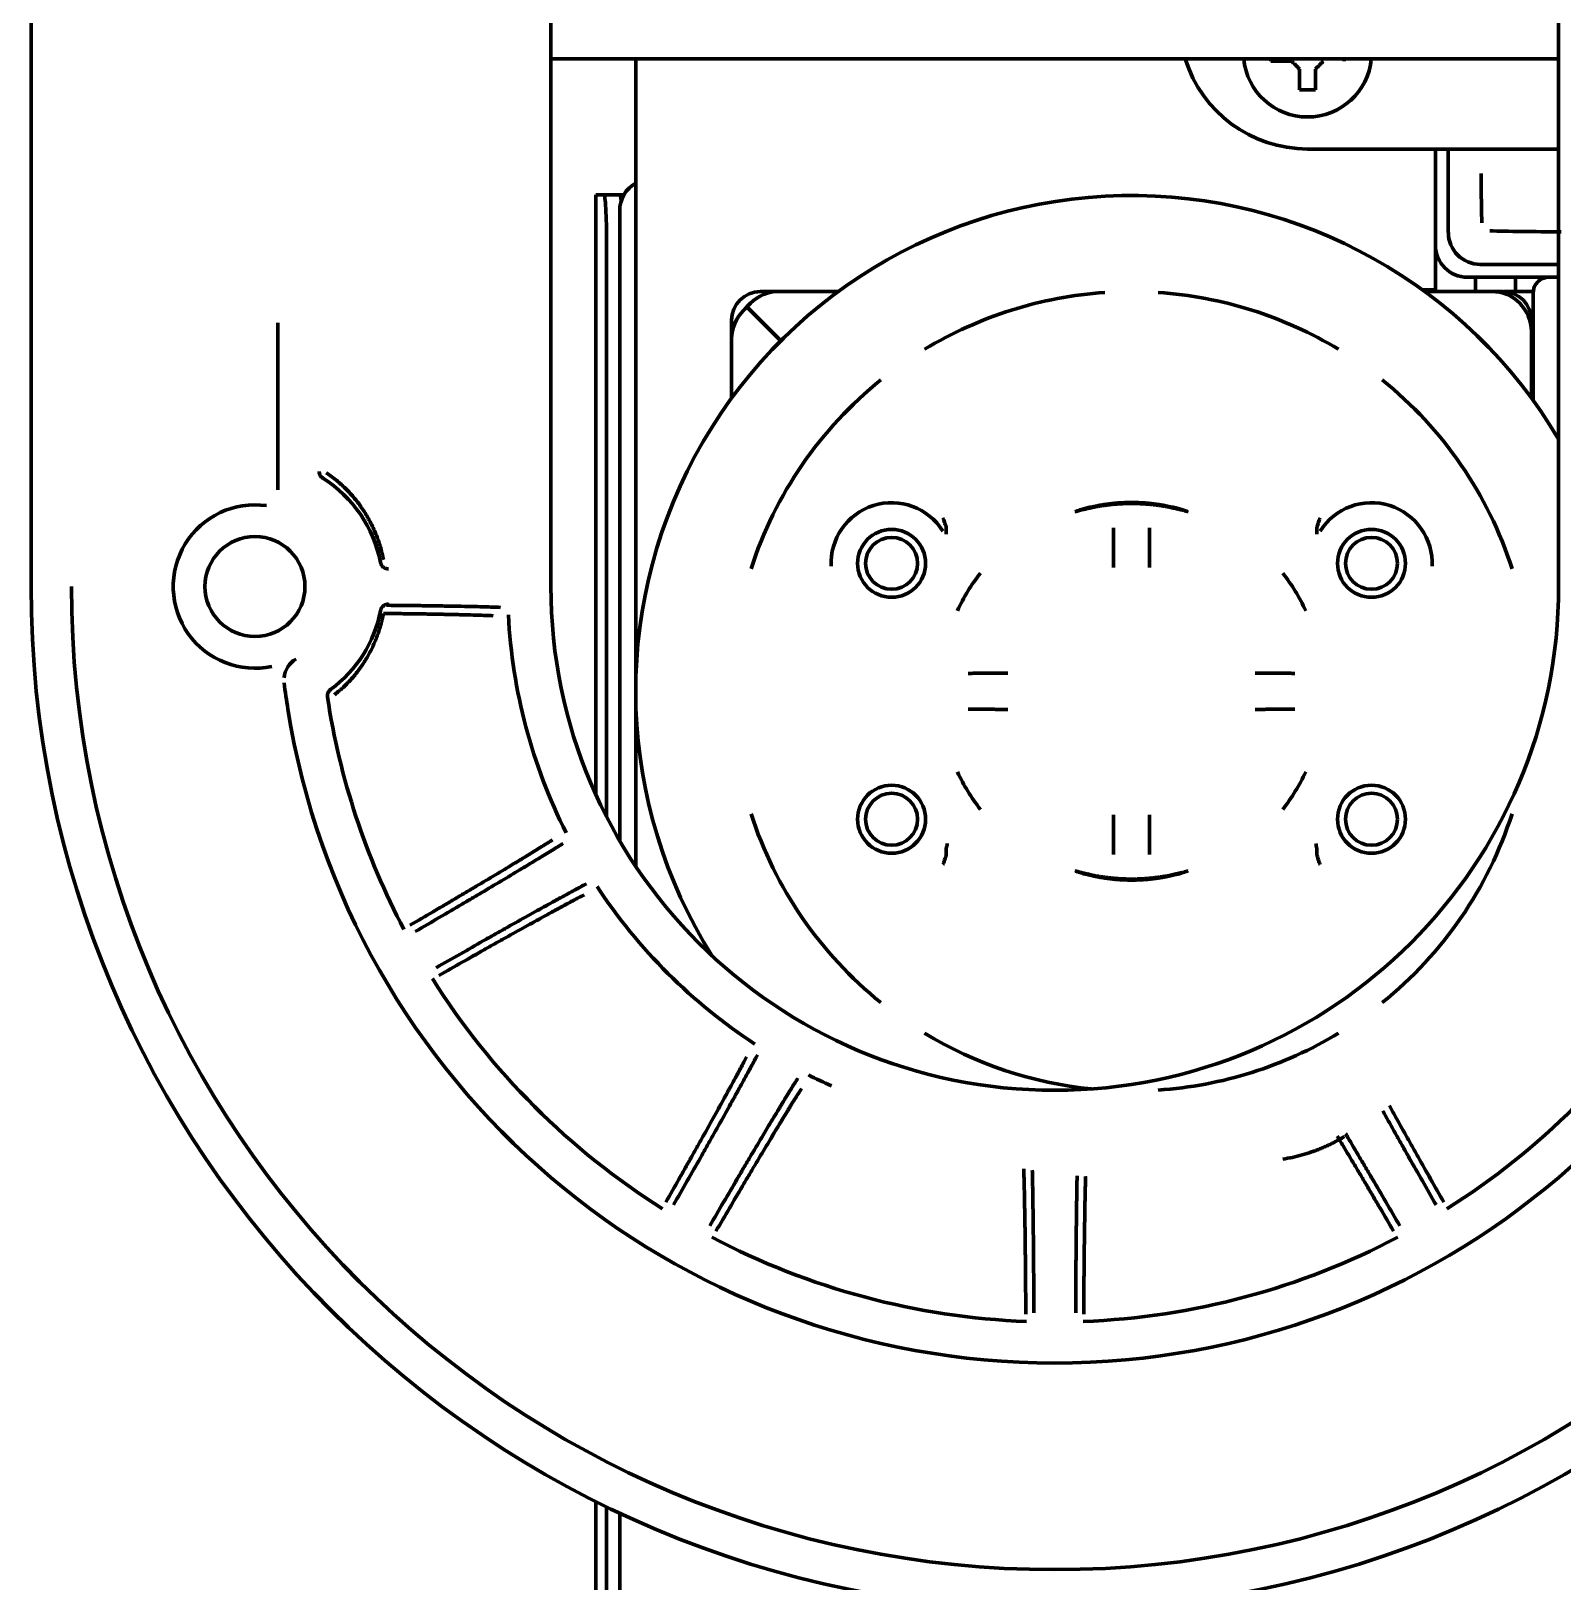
# Model space of a CAD drawing. Header units: inches. Extents: x -3077 to 7201, y 316 to 5463.
# Drawn here: x 2782.1 to 2877.8, y 5195.9 to 5292.9 of the extents above; entities that cross this region are included whole.
import ezdxf

# ---------------------------------------------------------------- set-up
doc = ezdxf.new("R2010")
doc.units = ezdxf.units.IN

msp = doc.modelspace()

# ---------------------------------------------------------------- linework, layer by layer
at = {"linetype": 'Continuous', "lineweight": 70}
for p, q in [((2782.052, 5258.13), (2782.052, 5330.141)), ((2814.552, 5302.153), (2814.552, 5258.13)), ((2877.552, 5258.13), (2877.552, 5302.153)), ((2814.552, 5291.13), (2877.551, 5291.13)), ((2819.852, 5240.637), (2819.852, 5291.121)), ((2859.552, 5290.99), (2859.552, 5291.13)), ((2864.152, 5291.13), (2864.152, 5290.99)), ((2877.553, 5285.488), (2861.852, 5285.488)), ((2869.852, 5276.68), (2869.852, 5285.488)), ((2870.655, 5280.272), (2870.655, 5285.489)), ((2817.352, 5282.63), (2817.355, 5282.63)), ((2817.352, 5282.63), (2817.352, 5245.144)), ((2817.355, 5282.63), (2817.874, 5282.63)), ((2817.874, 5282.63), (2818.872, 5282.63)), ((2818.872, 5282.63), (2819.12, 5282.63)), ((2818.852, 5281.63), (2818.852, 5281.425)), ((2818.852, 5280.052), (2818.852, 5281.425)), ((2818.031, 5243.74), (2818.031, 5279.63)), ((2818.852, 5242.243), (2818.852, 5280.052)), ((2877.552, 5278.273), (2872.654, 5278.273)), ((2869.852, 5276.68), (2869.052, 5276.68)), ((2876.952, 5277.47), (2871.851, 5277.47)), ((2872.352, 5276.58), (2872.352, 5277.47)), ((2874.852, 5277.463), (2874.852, 5276.577)), ((2876.352, 5277.47), (2876.352, 5277.27)), ((2876.952, 5277.47), (2877.553, 5277.47)), ((2826.811, 5275.622), (2827.037, 5275.848)), ((2828.805, 5276.58), (2827.652, 5276.58)), ((2828.804, 5276.58), (2832.522, 5276.58)), ((2869.182, 5276.58), (2873.352, 5276.58)), ((2874.052, 5276.58), (2873.352, 5276.58)), ((2874.123, 5276.579), (2874.123, 5276.58)), ((2875.967, 5276.58), (2874.123, 5276.58)), ((2875.952, 5276.47), (2875.952, 5269.773)), ((2825.852, 5274.78), (2825.852, 5273.627)), ((2826.811, 5275.622), (2826.584, 5275.395)), ((2826.811, 5275.622), (2827.518, 5274.914)), ((2826.811, 5275.622), (2827.518, 5274.914)), ((2828.932, 5273.5), (2827.518, 5274.914)), ((2828.932, 5273.5), (2827.518, 5274.914)), ((2875.852, 5274.08), (2875.852, 5274.78)), ((2797.479, 5274.628), (2797.479, 5264.168)), ((2875.852, 5274.08), (2875.852, 5269.91)), ((2825.852, 5273.628), (2825.852, 5269.91)), ((2839.271, 5261.413), (2839.271, 5261.737)), ((2862.433, 5261.413), (2862.433, 5261.737)), ((2839.271, 5241.747), (2839.271, 5241.423)), ((2862.433, 5241.747), (2862.433, 5241.423)), ((2817.352, 5200.923), (2817.352, 4947.465)), ((2818.031, 4948.465), (2818.031, 5200.59)), ((2818.852, 4630.43), (2818.852, 5200.191))]:
    msp.add_line(p, q, dxfattribs=at)
for centre, radius in [((2796.052, 5258.13), 3.125), ((2835.852, 5259.58), 2.125), ((2835.852, 5259.58), 1.625), ((2865.852, 5259.58), 2.125), ((2865.852, 5259.58), 1.625), ((2835.852, 5243.58), 2.125), ((2865.852, 5243.58), 2.125), ((2835.852, 5243.58), 1.625), ((2865.852, 5243.58), 1.625)]:
    msp.add_circle(centre, radius, dxfattribs=at)
for centre, radius, start, end in [((2861.852, 5293.488), 8, 197.14078, 270), ((2861.852, 5291.49), 4, 185.16375, 354.84188), ((2820.852, 5281.63), 2, 120.00094, 180), ((2850.852, 5251.58), 31, 30.54375, 212.28188), ((2876.952, 5276.47), 1, 90, 180), ((2827.652, 5274.78), 1.8, 90, 180), ((2828.804, 5274.08), 2.5, 90, 135), ((2850.852, 5251.58), 24.991, 93.82427, 121.17573), ((2850.852, 5251.58), 24.991, 58.82427, 86.17573), ((2873.352, 5274.08), 2.5, 0, 90), ((2874.052, 5274.78), 1.8, 0, 90), ((2828.352, 5273.628), 2.5, 135, 180), ((2850.852, 5251.58), 24.991, 128.82427, 162.14701), ((2850.852, 5251.58), 24.991, 17.85299, 51.17573), ((2796.052, 5258.13), 7.991, 10.88963, 57.92406), ((2796.052, 5258.13), 5.109, 81.93308, 282.00746), ((2835.852, 5259.58), 3.788, 32.24843, 182.83269), ((2865.852, 5259.58), 3.788, 357.16731, 147.75157), ((2850.852, 5251.58), 11.996, 142.00464, 155.16062), ((2850.852, 5251.58), 11.996, 24.83938, 37.99537), ((2846.052, 5258.13), 64, 180, 0), ((2846.052, 5258.13), 61.472, 180, 0), ((2846.052, 5258.13), 31.5, 180, 0), ((2796.052, 5258.13), 7.991, 306.29963, 349.11037), ((2846.052, 5258.13), 34.207, 182.97574, 206.768), ((2847.689, 5258.394), 50.211, 187.19463, 189.09231), ((2846.052, 5258.13), 45.991, 188.65313, 207.78465), ((2846.052, 5258.13), 48.553, 189.09025, 350.90976), ((2850.852, 5251.58), 11.996, 204.83938, 217.99536), ((2850.852, 5251.58), 11.996, 322.00464, 335.16062), ((2850.852, 5251.58), 24.991, 197.85299, 231.17573), ((2850.852, 5251.58), 24.991, 308.82427, 342.14701), ((2846.052, 5258.13), 34.207, 213.232, 236.768), ((2846.052, 5258.13), 45.991, 212.21535, 237.78465), ((2846.052, 5258.13), 45.991, 302.21535, 327.78465), ((2850.852, 5251.58), 24.991, 238.82427, 264.25685), ((2850.852, 5251.58), 24.991, 273.82427, 301.17573), ((2846.052, 5258.13), 34.207, 243.232, 245.91069), ((2846.052, 5258.13), 45.991, 242.21535, 267.78465), ((2846.052, 5258.13), 45.991, 272.21535, 297.78465)]:
    msp.add_arc(centre, radius, start, end, dxfattribs=at)
for centre, major_axis, ratio, start_param, end_param in [((2817.874, 5279.63), (0, -3), 0.052336, 1.570796, 3.141593), ((2818.872, 5279.63), (0, 3), 0.052336, 5.771302, 6.283185), ((2872.657, 5280.275), (1.416, 1.416), 0.998783, 2.356803, 3.926382), ((2877.131, 5280.413), (4.949, -0.021), 0.020055, 3.811078, 4.831047), ((2871.853, 5279.471), (1.416, 1.416), 0.998783, 2.356803, 3.926382), ((2799.362, 5252.293), (1.341, 0.672), 0.998626, 1.621896, 2.588167)]:
    msp.add_ellipse(centre, major_axis=major_axis, ratio=ratio, start_param=start_param, end_param=end_param, dxfattribs=at)
for points in [[(2860.852, 5290.99), (2860.798, 5290.99), (2860.69, 5290.99), (2860.528, 5290.99), (2860.369, 5290.99), (2860.214, 5290.99), (2860.062, 5290.99), (2859.906, 5290.99), (2859.739, 5290.99), (2859.616, 5290.99), (2859.552, 5290.99)], [(2861.352, 5290.49), (2861.326, 5290.516), (2861.275, 5290.567), (2861.201, 5290.641), (2861.13, 5290.713), (2861.059, 5290.783), (2860.99, 5290.852), (2860.921, 5290.921), (2860.875, 5290.967), (2860.852, 5290.99)], [(2862.852, 5290.99), (2862.828, 5290.966), (2862.781, 5290.919), (2862.71, 5290.847), (2862.638, 5290.776), (2862.567, 5290.704), (2862.495, 5290.633), (2862.424, 5290.561), (2862.376, 5290.514), (2862.352, 5290.49)], [(2862.352, 5290.49), (2862.352, 5290.436), (2862.352, 5290.328), (2862.352, 5290.166), (2862.352, 5290.007), (2862.352, 5289.852), (2862.352, 5289.7), (2862.352, 5289.543), (2862.352, 5289.377), (2862.352, 5289.254), (2862.352, 5289.19)], [(2862.352, 5289.19), (2862.186, 5289.19), (2861.852, 5289.19), (2861.519, 5289.19), (2861.352, 5289.19)], [(2847.352, 5262.821), (2847.352, 5262.821), (2847.358, 5262.825), (2847.382, 5262.834), (2847.423, 5262.849), (2847.481, 5262.869), (2847.555, 5262.893), (2847.645, 5262.921), (2847.752, 5262.952), (2847.875, 5262.987), (2848.013, 5263.024), (2848.166, 5263.063), (2848.332, 5263.102), (2848.512, 5263.142), (2848.703, 5263.18), (2848.904, 5263.217), (2849.114, 5263.252), (2849.332, 5263.283), (2849.556, 5263.311), (2849.785, 5263.335), (2850.018, 5263.354), (2850.254, 5263.369), (2850.493, 5263.379), (2850.732, 5263.384), (2850.972, 5263.384), (2851.212, 5263.379), (2851.45, 5263.369), (2851.686, 5263.354), (2851.919, 5263.335), (2852.149, 5263.311), (2852.372, 5263.283), (2852.59, 5263.252), (2852.8, 5263.217), (2853.002, 5263.18), (2853.193, 5263.142), (2853.372, 5263.102), (2853.539, 5263.063), (2853.692, 5263.024), (2853.83, 5262.987), (2853.953, 5262.952), (2854.059, 5262.921), (2854.15, 5262.893), (2854.224, 5262.869), (2854.281, 5262.849), (2854.322, 5262.834), (2854.347, 5262.825), (2854.352, 5262.821), (2854.352, 5262.821)], [(2854.352, 5262.821), (2854.352, 5262.82), (2854.347, 5262.82), (2854.322, 5262.826), (2854.281, 5262.836), (2854.224, 5262.851), (2854.15, 5262.871), (2854.06, 5262.895), (2853.953, 5262.923), (2853.831, 5262.954), (2853.694, 5262.987), (2853.541, 5263.022), (2853.375, 5263.058), (2853.196, 5263.095), (2853.005, 5263.131), (2852.804, 5263.165), (2852.594, 5263.197), (2852.376, 5263.227), (2852.152, 5263.253), (2851.922, 5263.276), (2851.689, 5263.294), (2851.452, 5263.308), (2851.213, 5263.318), (2850.972, 5263.323), (2850.732, 5263.323), (2850.492, 5263.318), (2850.253, 5263.308), (2850.016, 5263.294), (2849.782, 5263.276), (2849.553, 5263.253), (2849.328, 5263.227), (2849.11, 5263.197), (2848.9, 5263.165), (2848.699, 5263.131), (2848.509, 5263.095), (2848.329, 5263.058), (2848.163, 5263.022), (2848.011, 5262.987), (2847.873, 5262.954), (2847.751, 5262.923), (2847.645, 5262.895), (2847.554, 5262.871), (2847.481, 5262.851), (2847.423, 5262.836), (2847.382, 5262.826), (2847.358, 5262.82), (2847.352, 5262.82), (2847.352, 5262.821)], [(2847.352, 5240.339), (2847.352, 5240.34), (2847.358, 5240.34), (2847.382, 5240.334), (2847.423, 5240.324), (2847.481, 5240.309), (2847.554, 5240.289), (2847.645, 5240.265), (2847.751, 5240.237), (2847.873, 5240.206), (2848.011, 5240.173), (2848.163, 5240.138), (2848.329, 5240.102), (2848.509, 5240.065), (2848.699, 5240.029), (2848.9, 5239.995), (2849.11, 5239.963), (2849.328, 5239.933), (2849.553, 5239.907), (2849.782, 5239.884), (2850.016, 5239.866), (2850.253, 5239.851), (2850.492, 5239.842), (2850.732, 5239.837), (2850.972, 5239.837), (2851.213, 5239.842), (2851.452, 5239.851), (2851.689, 5239.866), (2851.922, 5239.884), (2852.152, 5239.907), (2852.376, 5239.933), (2852.594, 5239.963), (2852.804, 5239.995), (2853.005, 5240.029), (2853.196, 5240.065), (2853.375, 5240.102), (2853.541, 5240.138), (2853.694, 5240.173), (2853.831, 5240.206), (2853.953, 5240.237), (2854.06, 5240.265), (2854.15, 5240.289), (2854.224, 5240.309), (2854.281, 5240.324), (2854.322, 5240.334), (2854.347, 5240.34), (2854.352, 5240.34), (2854.352, 5240.339)], [(2854.352, 5240.339), (2854.352, 5240.338), (2854.347, 5240.335), (2854.322, 5240.325), (2854.281, 5240.311), (2854.224, 5240.291), (2854.15, 5240.267), (2854.059, 5240.239), (2853.953, 5240.207), (2853.83, 5240.173), (2853.692, 5240.136), (2853.539, 5240.097), (2853.372, 5240.057), (2853.193, 5240.018), (2853.002, 5239.98), (2852.8, 5239.943), (2852.59, 5239.908), (2852.372, 5239.877), (2852.149, 5239.849), (2851.919, 5239.825), (2851.686, 5239.806), (2851.45, 5239.791), (2851.212, 5239.781), (2850.972, 5239.776), (2850.732, 5239.776), (2850.493, 5239.781), (2850.254, 5239.791), (2850.018, 5239.806), (2849.785, 5239.825), (2849.556, 5239.849), (2849.332, 5239.877), (2849.114, 5239.908), (2848.904, 5239.943), (2848.703, 5239.98), (2848.512, 5240.018), (2848.332, 5240.057), (2848.166, 5240.097), (2848.013, 5240.136), (2847.875, 5240.173), (2847.752, 5240.207), (2847.645, 5240.239), (2847.555, 5240.267), (2847.481, 5240.291), (2847.423, 5240.311), (2847.382, 5240.325), (2847.358, 5240.335), (2847.352, 5240.338), (2847.352, 5240.339)]]:
    msp.add_open_spline(points, degree=3, dxfattribs=at)
for points, knots in [([(2861.352, 5289.19), (2861.352, 5289.393), (2861.352, 5289.603), (2861.352, 5289.928), (2861.352, 5290.038), (2861.352, 5290.261), (2861.352, 5290.375), (2861.352, 5290.49)], [0, 0, 0, 0, 0.5, 0.5, 0.75, 0.75, 1, 1, 1, 1]), ([(2872.702, 5283.948), (2872.702, 5283.904), (2872.703, 5283.812), (2872.704, 5283.665), (2872.705, 5283.502), (2872.707, 5283.339), (2872.708, 5283.182), (2872.71, 5283.037), (2872.712, 5282.893), (2872.713, 5282.777), (2872.714, 5282.688), (2872.715, 5282.624), (2872.716, 5282.561), (2872.717, 5282.499), (2872.718, 5282.437), (2872.718, 5282.376), (2872.719, 5282.315), (2872.72, 5282.255), (2872.721, 5282.195), (2872.722, 5282.136), (2872.723, 5282.078), (2872.724, 5282.02), (2872.725, 5281.963), (2872.726, 5281.906), (2872.727, 5281.85), (2872.728, 5281.795), (2872.729, 5281.74), (2872.73, 5281.686), (2872.731, 5281.633), (2872.732, 5281.58), (2872.733, 5281.528), (2872.734, 5281.476), (2872.736, 5281.426), (2872.737, 5281.375), (2872.738, 5281.326), (2872.739, 5281.277), (2872.74, 5281.229), (2872.741, 5281.181), (2872.742, 5281.134), (2872.744, 5281.088), (2872.745, 5281.043), (2872.746, 5280.998), (2872.747, 5280.954), (2872.749, 5280.91), (2872.749, 5280.882), (2872.75, 5280.868)], [0, 0, 0, 0, 0.033353, 0.071595, 0.114718, 0.16272, 0.202796, 0.243273, 0.284157, 0.32545, 0.344335, 0.363243, 0.382174, 0.401128, 0.420103, 0.439101, 0.458119, 0.477159, 0.496221, 0.515305, 0.534411, 0.55354, 0.572693, 0.59187, 0.61107, 0.630294, 0.649543, 0.668815, 0.688112, 0.707432, 0.726776, 0.746143, 0.765534, 0.784949, 0.804387, 0.823848, 0.843332, 0.86284, 0.882369, 0.901921, 0.921495, 0.941091, 0.960707, 0.980344, 1, 1, 1, 1]), ([(2800.061, 5265.326), (2800.061, 5265.283), (2800.066, 5265.242), (2800.079, 5265.19), (2800.082, 5265.18), (2800.089, 5265.16), (2800.093, 5265.15), (2800.104, 5265.121), (2800.122, 5265.083), (2800.145, 5265.047), (2800.164, 5265.021), (2800.17, 5265.013), (2800.184, 5264.997), (2800.191, 5264.989), (2800.227, 5264.951), (2800.26, 5264.924), (2800.296, 5264.901)], [0, 0, 0, 0, 0.25, 0.25, 0.3125, 0.3125, 0.375, 0.375, 0.5, 0.625, 0.625, 0.6875, 0.6875, 0.75, 0.75, 1, 1, 1, 1]), ([(2804.084, 5259.804), (2804.07, 5259.874), (2804.056, 5259.943), (2804.025, 5260.082), (2803.977, 5260.288), (2803.922, 5260.49), (2803.803, 5260.892), (2803.711, 5261.154), (2803.503, 5261.668), (2803.386, 5261.92), (2803.225, 5262.228), (2803.192, 5262.289), (2803.125, 5262.411), (2803.09, 5262.472), (2802.984, 5262.652), (2802.911, 5262.771), (2802.682, 5263.119), (2802.52, 5263.342), (2802.175, 5263.77), (2801.992, 5263.976), (2801.701, 5264.271), (2801.602, 5264.367), (2801.448, 5264.507), (2801.397, 5264.554), (2801.292, 5264.645), (2801.239, 5264.691), (2800.969, 5264.914), (2800.745, 5265.081), (2800.512, 5265.237)], [0, 0, 0, 0, 0.03125, 0.03125, 0.0625, 0.125, 0.125, 0.25, 0.25, 0.375, 0.375, 0.40625, 0.40625, 0.4375, 0.4375, 0.5, 0.5, 0.625, 0.625, 0.75, 0.75, 0.8125, 0.8125, 0.84375, 0.84375, 0.875, 0.875, 1, 1, 1, 1]), ([(2839.253, 5261.868), (2839.225, 5261.961), (2839.195, 5262.053), (2839.148, 5262.192), (2839.131, 5262.238), (2839.107, 5262.306), (2839.098, 5262.329), (2839.081, 5262.375), (2839.073, 5262.398), (2839.064, 5262.421)], [0, 0, 0, 0, 0.5, 0.5, 0.75, 0.75, 0.875, 0.875, 1, 1, 1, 1]), ([(2862.451, 5261.868), (2862.48, 5261.961), (2862.509, 5262.053), (2862.557, 5262.192), (2862.573, 5262.238), (2862.598, 5262.306), (2862.606, 5262.329), (2862.623, 5262.375), (2862.632, 5262.398), (2862.64, 5262.421)], [0, 0, 0, 0, 0.5, 0.5, 0.75, 0.75, 0.875, 0.875, 1, 1, 1, 1]), ([(2839.271, 5261.737), (2839.271, 5261.759), (2839.27, 5261.781), (2839.264, 5261.825), (2839.26, 5261.846), (2839.253, 5261.868)], [0, 0, 0, 0, 0.5, 0.5, 1, 1, 1, 1]), ([(2849.732, 5261.793), (2849.731, 5261.711), (2849.73, 5261.626), (2849.729, 5261.449), (2849.728, 5261.265), (2849.727, 5261.069), (2849.726, 5260.942), (2849.726, 5260.917), (2849.726, 5260.865), (2849.726, 5260.839), (2849.726, 5260.761), (2849.725, 5260.708), (2849.725, 5260.549), (2849.724, 5260.333), (2849.724, 5260.112), (2849.723, 5259.943), (2849.723, 5259.859), (2849.723, 5259.773), (2849.723, 5259.716), (2849.723, 5259.687), (2849.723, 5259.543), (2849.723, 5259.427), (2849.723, 5259.312)], [0, 0, 0, 0, 0.125, 0.125, 0.25, 0.375, 0.375, 0.40625, 0.40625, 0.4375, 0.4375, 0.5, 0.5, 0.625, 0.75, 0.75, 0.8125, 0.84375, 0.84375, 0.875, 0.875, 1, 1, 1, 1]), ([(2851.982, 5259.312), (2851.982, 5259.427), (2851.981, 5259.542), (2851.981, 5259.77), (2851.981, 5259.996), (2851.98, 5260.218), (2851.98, 5260.356), (2851.98, 5260.383), (2851.98, 5260.438), (2851.98, 5260.465), (2851.98, 5260.547), (2851.979, 5260.601), (2851.979, 5260.76), (2851.978, 5260.967), (2851.977, 5261.163), (2851.976, 5261.306), (2851.976, 5261.376), (2851.975, 5261.445), (2851.975, 5261.491), (2851.975, 5261.514), (2851.974, 5261.626), (2851.973, 5261.711), (2851.973, 5261.793)], [0, 0, 0, 0, 0.125, 0.125, 0.25, 0.375, 0.375, 0.40625, 0.40625, 0.4375, 0.4375, 0.5, 0.5, 0.625, 0.75, 0.75, 0.8125, 0.84375, 0.84375, 0.875, 0.875, 1, 1, 1, 1]), ([(2862.433, 5261.737), (2862.433, 5261.759), (2862.434, 5261.781), (2862.44, 5261.825), (2862.445, 5261.846), (2862.451, 5261.868)], [0, 0, 0, 0, 0.5, 0.5, 1, 1, 1, 1]), ([(2803.899, 5259.64), (2803.905, 5259.611), (2803.913, 5259.583), (2803.928, 5259.543), (2803.934, 5259.53), (2803.946, 5259.504), (2803.953, 5259.491), (2803.975, 5259.454), (2803.992, 5259.43), (2804.02, 5259.398), (2804.03, 5259.387), (2804.05, 5259.367), (2804.061, 5259.357), (2804.095, 5259.33), (2804.119, 5259.313), (2804.156, 5259.292), (2804.169, 5259.285), (2804.195, 5259.273), (2804.208, 5259.268), (2804.249, 5259.253), (2804.305, 5259.239), (2804.362, 5259.234), (2804.391, 5259.233)], [0, 0, 0, 0, 0.125, 0.125, 0.1875, 0.1875, 0.25, 0.25, 0.375, 0.375, 0.4375, 0.4375, 0.5, 0.5, 0.625, 0.625, 0.6875, 0.6875, 0.75, 0.75, 0.875, 1, 1, 1, 1]), ([(2801.018, 5251.359), (2801.119, 5251.438), (2801.218, 5251.518), (2801.363, 5251.643), (2801.411, 5251.685), (2801.505, 5251.77), (2801.552, 5251.813), (2801.782, 5252.031), (2801.957, 5252.212), (2802.289, 5252.589), (2802.445, 5252.785), (2802.667, 5253.089), (2802.739, 5253.192), (2802.844, 5253.35), (2802.878, 5253.403), (2802.945, 5253.51), (2802.978, 5253.564), (2803.141, 5253.835), (2803.26, 5254.056), (2803.479, 5254.508), (2803.578, 5254.738), (2803.758, 5255.21), (2803.837, 5255.45), (2803.925, 5255.758), (2803.941, 5255.82), (2803.974, 5255.944), (2803.989, 5256.006), (2804.034, 5256.194), (2804.061, 5256.32), (2804.085, 5256.447)], [0, 0, 0, 0, 0.0625, 0.0625, 0.09375, 0.09375, 0.125, 0.125, 0.25, 0.25, 0.375, 0.375, 0.4375, 0.4375, 0.46875, 0.46875, 0.5, 0.5, 0.625, 0.625, 0.75, 0.75, 0.875, 0.875, 0.90625, 0.90625, 0.9375, 0.9375, 1, 1, 1, 1]), ([(2803.899, 5256.62), (2803.905, 5256.649), (2803.913, 5256.676), (2803.928, 5256.717), (2803.934, 5256.73), (2803.946, 5256.756), (2803.953, 5256.769), (2803.975, 5256.806), (2803.992, 5256.829), (2804.02, 5256.862), (2804.03, 5256.873), (2804.05, 5256.893), (2804.061, 5256.903), (2804.095, 5256.93), (2804.119, 5256.947), (2804.156, 5256.968), (2804.169, 5256.974), (2804.195, 5256.986), (2804.208, 5256.992), (2804.249, 5257.007), (2804.305, 5257.021), (2804.362, 5257.026), (2804.391, 5257.026)], [0, 0, 0, 0, 0.125, 0.125, 0.1875, 0.1875, 0.25, 0.25, 0.375, 0.375, 0.4375, 0.4375, 0.5, 0.5, 0.625, 0.625, 0.6875, 0.6875, 0.75, 0.75, 0.875, 1, 1, 1, 1]), ([(2804.085, 5256.447), (2804.464, 5256.443), (2804.831, 5256.439), (2805.546, 5256.43), (2806.239, 5256.42), (2806.891, 5256.41), (2807.364, 5256.401), (2807.519, 5256.398), (2807.748, 5256.394), (2807.824, 5256.392), (2807.973, 5256.389), (2808.048, 5256.388), (2808.268, 5256.383), (2808.411, 5256.38), (2808.621, 5256.375), (2808.69, 5256.374), (2808.827, 5256.371), (2808.894, 5256.369), (2809.226, 5256.361), (2809.476, 5256.354), (2809.946, 5256.341), (2810.165, 5256.334), (2810.574, 5256.319), (2810.763, 5256.312), (2810.937, 5256.305)], [0, 0, 0, 0, 0.125, 0.125, 0.25, 0.375, 0.375, 0.4375, 0.4375, 0.46875, 0.46875, 0.5, 0.5, 0.5625, 0.5625, 0.59375, 0.59375, 0.625, 0.625, 0.75, 0.75, 0.875, 0.875, 1, 1, 1, 1]), ([(2804.305, 5256.956), (2804.698, 5256.952), (2805.079, 5256.949), (2805.82, 5256.941), (2806.539, 5256.933), (2807.214, 5256.923), (2807.705, 5256.916), (2807.866, 5256.913), (2808.102, 5256.909), (2808.22, 5256.907), (2808.336, 5256.905), (2808.413, 5256.904), (2808.451, 5256.903), (2808.793, 5256.897), (2809.08, 5256.892), (2809.626, 5256.88), (2810.14, 5256.868), (2810.594, 5256.855), (2811.016, 5256.842), (2811.212, 5256.835), (2811.392, 5256.828)], [0, 0, 0, 0, 0.125, 0.125, 0.25, 0.375, 0.375, 0.4375, 0.4375, 0.46875, 0.484375, 0.484375, 0.5, 0.5, 0.625, 0.625, 0.75, 0.875, 0.875, 1, 1, 1, 1]), ([(2843.12, 5252.709), (2843.005, 5252.709), (2842.89, 5252.709), (2842.662, 5252.709), (2842.436, 5252.709), (2842.214, 5252.708), (2842.077, 5252.708), (2842.049, 5252.708), (2841.994, 5252.708), (2841.967, 5252.708), (2841.885, 5252.707), (2841.831, 5252.707), (2841.672, 5252.707), (2841.465, 5252.706), (2841.269, 5252.705), (2841.126, 5252.704), (2841.056, 5252.703), (2840.987, 5252.703), (2840.941, 5252.703), (2840.918, 5252.702), (2840.806, 5252.702), (2840.721, 5252.701), (2840.639, 5252.7)], [0, 0, 0, 0, 0.125, 0.125, 0.25, 0.375, 0.375, 0.40625, 0.40625, 0.4375, 0.4375, 0.5, 0.5, 0.625, 0.75, 0.75, 0.8125, 0.84375, 0.84375, 0.875, 0.875, 1, 1, 1, 1]), ([(2861.066, 5252.7), (2860.984, 5252.701), (2860.898, 5252.702), (2860.721, 5252.703), (2860.538, 5252.704), (2860.341, 5252.705), (2860.215, 5252.706), (2860.189, 5252.706), (2860.137, 5252.706), (2860.111, 5252.706), (2860.033, 5252.707), (2859.98, 5252.707), (2859.821, 5252.707), (2859.606, 5252.708), (2859.384, 5252.708), (2859.216, 5252.709), (2859.131, 5252.709), (2859.045, 5252.709), (2858.988, 5252.709), (2858.959, 5252.709), (2858.815, 5252.709), (2858.7, 5252.709), (2858.584, 5252.709)], [0, 0, 0, 0, 0.125, 0.125, 0.25, 0.375, 0.375, 0.40625, 0.40625, 0.4375, 0.4375, 0.5, 0.5, 0.625, 0.75, 0.75, 0.8125, 0.84375, 0.84375, 0.875, 0.875, 1, 1, 1, 1]), ([(2800.584, 5251.21), (2800.577, 5251.256), (2800.577, 5251.301), (2800.585, 5251.369), (2800.589, 5251.391), (2800.601, 5251.435), (2800.608, 5251.457), (2800.625, 5251.498), (2800.636, 5251.519), (2800.659, 5251.558), (2800.684, 5251.596), (2800.714, 5251.629), (2800.747, 5251.661), (2800.765, 5251.676), (2800.783, 5251.69)], [0, 0, 0, 0, 0.25, 0.25, 0.375, 0.375, 0.5, 0.5, 0.625, 0.625, 0.75, 0.875, 0.875, 1, 1, 1, 1]), ([(2840.639, 5250.46), (2840.721, 5250.459), (2840.806, 5250.458), (2840.983, 5250.457), (2841.167, 5250.456), (2841.363, 5250.455), (2841.49, 5250.454), (2841.515, 5250.454), (2841.567, 5250.454), (2841.593, 5250.454), (2841.671, 5250.453), (2841.724, 5250.453), (2841.883, 5250.453), (2842.099, 5250.452), (2842.32, 5250.451), (2842.489, 5250.451), (2842.574, 5250.451), (2842.659, 5250.451), (2842.717, 5250.451), (2842.745, 5250.451), (2842.889, 5250.451), (2843.005, 5250.451), (2843.12, 5250.451)], [0, 0, 0, 0, 0.125, 0.125, 0.25, 0.375, 0.375, 0.40625, 0.40625, 0.4375, 0.4375, 0.5, 0.5, 0.625, 0.75, 0.75, 0.8125, 0.84375, 0.84375, 0.875, 0.875, 1, 1, 1, 1]), ([(2858.584, 5250.451), (2858.7, 5250.451), (2858.815, 5250.451), (2859.042, 5250.451), (2859.268, 5250.451), (2859.49, 5250.452), (2859.628, 5250.452), (2859.655, 5250.452), (2859.71, 5250.452), (2859.737, 5250.452), (2859.819, 5250.453), (2859.873, 5250.453), (2860.032, 5250.453), (2860.239, 5250.454), (2860.435, 5250.455), (2860.578, 5250.456), (2860.649, 5250.456), (2860.718, 5250.457), (2860.763, 5250.457), (2860.786, 5250.457), (2860.898, 5250.458), (2860.984, 5250.459), (2861.066, 5250.46)], [0, 0, 0, 0, 0.125, 0.125, 0.25, 0.375, 0.375, 0.40625, 0.40625, 0.4375, 0.4375, 0.5, 0.5, 0.625, 0.75, 0.75, 0.8125, 0.84375, 0.84375, 0.875, 0.875, 1, 1, 1, 1]), ([(2849.723, 5243.848), (2849.723, 5243.732), (2849.723, 5243.618), (2849.723, 5243.39), (2849.723, 5243.164), (2849.724, 5242.942), (2849.724, 5242.804), (2849.724, 5242.777), (2849.724, 5242.722), (2849.725, 5242.695), (2849.725, 5242.613), (2849.725, 5242.559), (2849.726, 5242.4), (2849.726, 5242.193), (2849.727, 5241.997), (2849.728, 5241.854), (2849.729, 5241.783), (2849.729, 5241.714), (2849.729, 5241.669), (2849.73, 5241.646), (2849.73, 5241.534), (2849.731, 5241.448), (2849.732, 5241.367)], [0, 0, 0, 0, 0.125, 0.125, 0.25, 0.375, 0.375, 0.40625, 0.40625, 0.4375, 0.4375, 0.5, 0.5, 0.625, 0.75, 0.75, 0.8125, 0.84375, 0.84375, 0.875, 0.875, 1, 1, 1, 1]), ([(2851.973, 5241.367), (2851.973, 5241.448), (2851.974, 5241.534), (2851.975, 5241.711), (2851.976, 5241.894), (2851.977, 5242.091), (2851.978, 5242.218), (2851.978, 5242.243), (2851.978, 5242.295), (2851.978, 5242.321), (2851.979, 5242.399), (2851.979, 5242.452), (2851.98, 5242.611), (2851.98, 5242.827), (2851.981, 5243.048), (2851.981, 5243.216), (2851.981, 5243.301), (2851.981, 5243.387), (2851.981, 5243.444), (2851.981, 5243.473), (2851.981, 5243.617), (2851.982, 5243.732), (2851.982, 5243.848)], [0, 0, 0, 0, 0.125, 0.125, 0.25, 0.375, 0.375, 0.40625, 0.40625, 0.4375, 0.4375, 0.5, 0.5, 0.625, 0.75, 0.75, 0.8125, 0.84375, 0.84375, 0.875, 0.875, 1, 1, 1, 1]), ([(2814.658, 5242.293), (2814.456, 5242.165), (2814.229, 5242.023), (2813.727, 5241.71), (2813.452, 5241.541), (2813.002, 5241.265), (2812.846, 5241.17), (2812.603, 5241.022), (2812.52, 5240.972), (2812.394, 5240.895), (2812.351, 5240.869), (2812.265, 5240.817), (2812.222, 5240.791), (2811.831, 5240.554), (2811.465, 5240.334), (2810.699, 5239.875), (2810.298, 5239.635), (2809.67, 5239.261), (2809.456, 5239.134), (2809.183, 5238.973), (2809.128, 5238.94), (2809.018, 5238.875), (2808.963, 5238.842), (2808.796, 5238.743), (2808.571, 5238.61), (2808.344, 5238.476), (2808.115, 5238.341), (2807.999, 5238.273), (2807.652, 5238.068), (2807.418, 5237.931), (2806.71, 5237.515), (2806.229, 5237.233), (2805.738, 5236.946)], [0, 0, 0, 0, 0.125, 0.125, 0.25, 0.25, 0.3125, 0.3125, 0.34375, 0.34375, 0.359375, 0.359375, 0.375, 0.375, 0.5, 0.5, 0.625, 0.625, 0.6875, 0.6875, 0.703125, 0.703125, 0.71875, 0.71875, 0.75, 0.78125, 0.78125, 0.8125, 0.8125, 0.875, 0.875, 1, 1, 1, 1]), ([(2815.315, 5242.066), (2815.106, 5241.934), (2814.87, 5241.788), (2814.349, 5241.466), (2814.063, 5241.291), (2813.596, 5241.008), (2813.434, 5240.91), (2813.182, 5240.757), (2813.096, 5240.705), (2812.965, 5240.626), (2812.921, 5240.6), (2812.832, 5240.546), (2812.787, 5240.519), (2812.381, 5240.275), (2812.002, 5240.048), (2811.207, 5239.574), (2810.791, 5239.327), (2810.139, 5238.942), (2809.918, 5238.811), (2809.634, 5238.644), (2809.578, 5238.61), (2809.463, 5238.543), (2809.406, 5238.509), (2809.233, 5238.407), (2809.117, 5238.339), (2808.533, 5237.995), (2808.056, 5237.716), (2807.081, 5237.145), (2806.583, 5236.855), (2806.075, 5236.559)], [0, 0, 0, 0, 0.125, 0.125, 0.25, 0.25, 0.3125, 0.3125, 0.34375, 0.34375, 0.359375, 0.359375, 0.375, 0.375, 0.5, 0.5, 0.625, 0.625, 0.6875, 0.6875, 0.703125, 0.703125, 0.71875, 0.71875, 0.75, 0.75, 0.875, 0.875, 1, 1, 1, 1]), ([(2839.329, 5242.057), (2839.321, 5242.013), (2839.312, 5241.965), (2839.293, 5241.861), (2839.283, 5241.806), (2839.271, 5241.747)], [0, 0, 0, 0, 0.5, 0.5, 1, 1, 1, 1]), ([(2862.433, 5241.747), (2862.421, 5241.806), (2862.411, 5241.861), (2862.392, 5241.965), (2862.384, 5242.013), (2862.375, 5242.057)], [0, 0, 0, 0, 0.5, 0.5, 1, 1, 1, 1]), ([(2839.253, 5241.292), (2839.225, 5241.199), (2839.195, 5241.106), (2839.148, 5240.968), (2839.131, 5240.922), (2839.107, 5240.853), (2839.098, 5240.831), (2839.081, 5240.785), (2839.073, 5240.762), (2839.064, 5240.739)], [0, 0, 0, 0, 0.5, 0.5, 0.75, 0.75, 0.875, 0.875, 1, 1, 1, 1]), ([(2839.271, 5241.423), (2839.271, 5241.401), (2839.27, 5241.379), (2839.264, 5241.335), (2839.26, 5241.314), (2839.253, 5241.292)], [0, 0, 0, 0, 0.5, 0.5, 1, 1, 1, 1]), ([(2862.433, 5241.423), (2862.433, 5241.401), (2862.434, 5241.379), (2862.44, 5241.335), (2862.445, 5241.314), (2862.451, 5241.292)], [0, 0, 0, 0, 0.5, 0.5, 1, 1, 1, 1]), ([(2862.451, 5241.292), (2862.48, 5241.199), (2862.509, 5241.106), (2862.557, 5240.968), (2862.573, 5240.922), (2862.598, 5240.853), (2862.606, 5240.831), (2862.623, 5240.785), (2862.632, 5240.762), (2862.64, 5240.739)], [0, 0, 0, 0, 0.5, 0.5, 0.75, 0.75, 0.875, 0.875, 1, 1, 1, 1]), ([(2807.383, 5234.294), (2807.893, 5234.586), (2808.392, 5234.872), (2809.37, 5235.429), (2809.848, 5235.701), (2810.55, 5236.098), (2810.781, 5236.229), (2811.124, 5236.423), (2811.238, 5236.487), (2811.407, 5236.582), (2811.463, 5236.614), (2811.575, 5236.677), (2811.631, 5236.709), (2812.13, 5236.989), (2812.553, 5237.227), (2813.362, 5237.679), (2813.747, 5237.893), (2814.295, 5238.197), (2814.473, 5238.296), (2814.69, 5238.415), (2814.732, 5238.438), (2814.818, 5238.485), (2814.86, 5238.509), (2814.986, 5238.578), (2815.068, 5238.623), (2815.47, 5238.843), (2815.767, 5239.004), (2816.308, 5239.296), (2816.553, 5239.427), (2816.771, 5239.543)], [0, 0, 0, 0, 0.125, 0.125, 0.25, 0.25, 0.3125, 0.3125, 0.34375, 0.34375, 0.359375, 0.359375, 0.375, 0.375, 0.5, 0.5, 0.625, 0.625, 0.6875, 0.6875, 0.703125, 0.703125, 0.71875, 0.71875, 0.75, 0.75, 0.875, 0.875, 1, 1, 1, 1]), ([(2807.55, 5233.809), (2808.043, 5234.09), (2808.526, 5234.365), (2809.471, 5234.901), (2809.934, 5235.163), (2810.612, 5235.546), (2810.836, 5235.671), (2811.167, 5235.858), (2811.277, 5235.92), (2811.441, 5236.011), (2811.495, 5236.042), (2811.604, 5236.103), (2811.658, 5236.133), (2812.14, 5236.403), (2812.55, 5236.632), (2813.332, 5237.066), (2813.705, 5237.273), (2814.236, 5237.565), (2814.408, 5237.659), (2814.617, 5237.774), (2814.659, 5237.796), (2814.741, 5237.841), (2814.782, 5237.864), (2814.904, 5237.93), (2815.064, 5238.017), (2815.217, 5238.1), (2815.368, 5238.182), (2815.442, 5238.222), (2815.658, 5238.339), (2815.796, 5238.413), (2816.191, 5238.624), (2816.428, 5238.749), (2816.64, 5238.86)], [0, 0, 0, 0, 0.125, 0.125, 0.25, 0.25, 0.3125, 0.3125, 0.34375, 0.34375, 0.359375, 0.359375, 0.375, 0.375, 0.5, 0.5, 0.625, 0.625, 0.6875, 0.6875, 0.703125, 0.703125, 0.71875, 0.71875, 0.75, 0.78125, 0.78125, 0.8125, 0.8125, 0.875, 0.875, 1, 1, 1, 1]), ([(2826.782, 5228.718), (2826.672, 5228.506), (2826.546, 5228.269), (2826.268, 5227.748), (2826.114, 5227.463), (2825.862, 5227), (2825.775, 5226.839), (2825.638, 5226.589), (2825.592, 5226.504), (2825.521, 5226.375), (2825.497, 5226.331), (2825.448, 5226.243), (2825.424, 5226.199), (2825.204, 5225.799), (2824.997, 5225.425), (2824.563, 5224.644), (2824.336, 5224.236), (2823.978, 5223.598), (2823.857, 5223.381), (2823.701, 5223.105), (2823.67, 5223.049), (2823.607, 5222.937), (2823.576, 5222.881), (2823.48, 5222.712), (2823.353, 5222.485), (2823.223, 5222.255), (2823.092, 5222.023), (2823.026, 5221.907), (2822.828, 5221.556), (2822.694, 5221.32), (2822.288, 5220.606), (2822.013, 5220.121), (2821.731, 5219.628)], [0, 0, 0, 0, 0.125, 0.125, 0.25, 0.25, 0.3125, 0.3125, 0.34375, 0.34375, 0.359375, 0.359375, 0.375, 0.375, 0.5, 0.5, 0.625, 0.625, 0.6875, 0.6875, 0.703125, 0.703125, 0.71875, 0.71875, 0.75, 0.78125, 0.78125, 0.8125, 0.8125, 0.875, 0.875, 1, 1, 1, 1]), ([(2827.465, 5228.849), (2827.35, 5228.631), (2827.219, 5228.386), (2826.928, 5227.847), (2826.768, 5227.553), (2826.506, 5227.074), (2826.415, 5226.908), (2826.272, 5226.649), (2826.224, 5226.562), (2826.15, 5226.428), (2826.125, 5226.383), (2826.074, 5226.292), (2826.049, 5226.246), (2825.82, 5225.832), (2825.605, 5225.446), (2825.153, 5224.638), (2824.916, 5224.216), (2824.545, 5223.556), (2824.418, 5223.332), (2824.257, 5223.046), (2824.224, 5222.988), (2824.159, 5222.872), (2824.126, 5222.814), (2824.027, 5222.639), (2823.961, 5222.522), (2823.627, 5221.933), (2823.354, 5221.452), (2822.795, 5220.471), (2822.509, 5219.971), (2822.217, 5219.461)], [0, 0, 0, 0, 0.125, 0.125, 0.25, 0.25, 0.3125, 0.3125, 0.34375, 0.34375, 0.359375, 0.359375, 0.375, 0.375, 0.5, 0.5, 0.625, 0.625, 0.6875, 0.6875, 0.703125, 0.703125, 0.71875, 0.71875, 0.75, 0.75, 0.875, 0.875, 1, 1, 1, 1]), ([(2824.481, 5218.153), (2824.777, 5218.661), (2825.067, 5219.158), (2825.635, 5220.129), (2825.913, 5220.604), (2826.322, 5221.299), (2826.457, 5221.528), (2826.657, 5221.867), (2826.724, 5221.979), (2826.822, 5222.147), (2826.855, 5222.202), (2826.921, 5222.313), (2826.953, 5222.368), (2827.245, 5222.861), (2827.493, 5223.278), (2827.967, 5224.074), (2828.193, 5224.452), (2828.516, 5224.989), (2828.621, 5225.163), (2828.749, 5225.374), (2828.774, 5225.416), (2828.824, 5225.5), (2828.849, 5225.541), (2828.924, 5225.664), (2828.972, 5225.744), (2829.211, 5226.136), (2829.387, 5226.424), (2829.709, 5226.947), (2829.856, 5227.183), (2829.988, 5227.392)], [0, 0, 0, 0, 0.125, 0.125, 0.25, 0.25, 0.3125, 0.3125, 0.34375, 0.34375, 0.359375, 0.359375, 0.375, 0.375, 0.5, 0.5, 0.625, 0.625, 0.6875, 0.6875, 0.703125, 0.703125, 0.71875, 0.71875, 0.75, 0.75, 0.875, 0.875, 1, 1, 1, 1]), ([(2824.869, 5217.816), (2825.155, 5218.307), (2825.436, 5218.786), (2825.986, 5219.723), (2826.256, 5220.181), (2826.652, 5220.851), (2826.783, 5221.072), (2826.977, 5221.399), (2827.041, 5221.508), (2827.137, 5221.669), (2827.169, 5221.723), (2827.233, 5221.83), (2827.264, 5221.883), (2827.547, 5222.358), (2827.787, 5222.761), (2828.248, 5223.529), (2828.467, 5223.893), (2828.781, 5224.411), (2828.883, 5224.579), (2829.007, 5224.783), (2829.031, 5224.824), (2829.08, 5224.904), (2829.104, 5224.944), (2829.177, 5225.062), (2829.271, 5225.217), (2829.363, 5225.366), (2829.43, 5225.476), (2829.452, 5225.512), (2829.496, 5225.583), (2829.605, 5225.76), (2829.708, 5225.926), (2829.944, 5226.306), (2830.087, 5226.534), (2830.216, 5226.735)], [0, 0, 0, 0, 0.125, 0.125, 0.25, 0.25, 0.3125, 0.3125, 0.34375, 0.34375, 0.359375, 0.359375, 0.375, 0.375, 0.5, 0.5, 0.625, 0.625, 0.6875, 0.6875, 0.703125, 0.703125, 0.71875, 0.71875, 0.75, 0.78125, 0.78125, 0.796875, 0.796875, 0.8125, 0.875, 0.875, 1, 1, 1, 1]), ([(2869.888, 5219.461), (2869.596, 5219.971), (2869.31, 5220.47), (2868.753, 5221.448), (2868.482, 5221.926), (2868.084, 5222.628), (2867.953, 5222.859), (2867.76, 5223.202), (2867.695, 5223.315), (2867.6, 5223.485), (2867.568, 5223.541), (2867.505, 5223.653), (2867.474, 5223.709), (2867.193, 5224.208), (2866.955, 5224.631), (2866.669, 5225.142), (2866.611, 5225.247), (2866.553, 5225.351)], [0, 0, 0, 0, 0.234542, 0.234542, 0.469084, 0.469084, 0.586356, 0.586356, 0.644991, 0.644991, 0.674309, 0.674309, 0.703627, 0.703627, 0.938169, 0.938169, 1, 1, 1, 1]), ([(2870.373, 5219.628), (2870.092, 5220.121), (2869.817, 5220.604), (2869.281, 5221.549), (2869.019, 5222.011), (2868.637, 5222.69), (2868.511, 5222.913), (2868.324, 5223.245), (2868.263, 5223.355), (2868.171, 5223.519), (2868.14, 5223.573), (2868.079, 5223.681), (2868.049, 5223.735), (2867.779, 5224.218), (2867.55, 5224.628), (2867.209, 5225.243), (2867.088, 5225.46), (2866.971, 5225.672)], [0, 0, 0, 0, 0.218705, 0.218705, 0.437409, 0.437409, 0.546762, 0.546762, 0.601438, 0.601438, 0.628776, 0.628776, 0.656114, 0.656114, 0.874819, 0.874819, 1, 1, 1, 1]), ([(2860.299, 5222.324), (2860.505, 5222.356), (2860.709, 5222.393), (2861.114, 5222.481), (2861.314, 5222.531), (2861.713, 5222.643), (2861.911, 5222.705), (2862.157, 5222.79), (2862.207, 5222.807), (2862.305, 5222.843), (2862.354, 5222.861), (2862.5, 5222.917), (2862.693, 5222.993), (2862.884, 5223.076), (2863.074, 5223.161), (2863.168, 5223.205), (2863.355, 5223.296), (2863.447, 5223.342), (2863.586, 5223.415), (2863.632, 5223.439), (2863.723, 5223.489), (2863.768, 5223.514), (2863.931, 5223.605), (2864.046, 5223.673), (2864.16, 5223.743)], [0, 0, 0, 0, 0.150469, 0.150469, 0.300939, 0.300939, 0.451408, 0.451408, 0.489025, 0.489025, 0.526642, 0.526642, 0.601877, 0.677112, 0.677112, 0.752346, 0.752346, 0.827581, 0.827581, 0.865198, 0.865198, 0.902816, 0.902816, 1, 1, 1, 1]), ([(2863.716, 5223.761), (2863.834, 5223.566), (2863.954, 5223.366), (2864.308, 5222.777), (2864.547, 5222.376), (2864.921, 5221.748), (2865.048, 5221.534), (2865.209, 5221.261), (2865.242, 5221.206), (2865.307, 5221.096), (2865.34, 5221.04), (2865.439, 5220.873), (2865.572, 5220.649), (2865.706, 5220.421), (2865.841, 5220.192), (2865.909, 5220.077), (2866.114, 5219.73), (2866.251, 5219.496), (2866.667, 5218.788), (2866.949, 5218.307), (2867.236, 5217.816)], [0, 0, 0, 0, 0.118239, 0.118239, 0.338679, 0.338679, 0.448899, 0.448899, 0.476454, 0.476454, 0.504009, 0.504009, 0.559119, 0.614229, 0.614229, 0.66934, 0.66934, 0.77956, 0.77956, 1, 1, 1, 1]), ([(2864.231, 5223.917), (2864.277, 5223.839), (2864.324, 5223.761), (2864.608, 5223.284), (2864.855, 5222.869), (2865.24, 5222.217), (2865.371, 5221.995), (2865.538, 5221.712), (2865.572, 5221.655), (2865.639, 5221.541), (2865.673, 5221.483), (2865.775, 5221.31), (2865.844, 5221.194), (2866.187, 5220.611), (2866.467, 5220.134), (2867.037, 5219.159), (2867.327, 5218.661), (2867.623, 5218.153)], [0, 0, 0, 0, 0.04725, 0.04725, 0.285438, 0.285438, 0.404532, 0.404532, 0.434305, 0.434305, 0.464078, 0.464078, 0.523625, 0.523625, 0.761813, 0.761813, 1, 1, 1, 1]), ([(2844.115, 5221.711), (2844.12, 5221.564), (2844.124, 5221.41), (2844.132, 5221.075), (2844.137, 5220.893), (2844.143, 5220.608), (2844.146, 5220.511), (2844.149, 5220.363), (2844.15, 5220.314), (2844.152, 5220.213), (2844.153, 5220.163), (2844.163, 5219.706), (2844.17, 5219.279), (2844.185, 5218.385), (2844.192, 5217.918), (2844.202, 5217.188), (2844.205, 5216.939), (2844.208, 5216.622), (2844.209, 5216.558), (2844.211, 5216.43), (2844.211, 5216.365), (2844.213, 5216.171), (2844.216, 5215.911), (2844.219, 5215.647), (2844.221, 5215.38), (2844.222, 5215.247), (2844.226, 5214.844), (2844.228, 5214.572), (2844.234, 5213.751), (2844.238, 5213.193), (2844.241, 5212.625)], [0, 0, 0, 0, 0.070182, 0.070182, 0.147667, 0.147667, 0.186409, 0.186409, 0.20578, 0.20578, 0.225152, 0.225152, 0.380121, 0.380121, 0.535091, 0.535091, 0.612576, 0.612576, 0.631947, 0.631947, 0.651318, 0.651318, 0.690061, 0.728803, 0.728803, 0.767545, 0.767545, 0.84503, 0.84503, 1, 1, 1, 1]), ([(2844.648, 5221.643), (2844.653, 5221.461), (2844.657, 5221.272), (2844.662, 5220.977), (2844.664, 5220.877), (2844.667, 5220.724), (2844.668, 5220.672), (2844.67, 5220.568), (2844.671, 5220.516), (2844.679, 5220.043), (2844.686, 5219.601), (2844.699, 5218.675), (2844.705, 5218.191), (2844.713, 5217.434), (2844.716, 5217.177), (2844.719, 5216.848), (2844.719, 5216.782), (2844.721, 5216.649), (2844.721, 5216.583), (2844.723, 5216.382), (2844.724, 5216.247), (2844.73, 5215.57), (2844.733, 5215.017), (2844.74, 5213.888), (2844.743, 5213.311), (2844.745, 5212.723)], [0, 0, 0, 0, 0.083276, 0.083276, 0.124945, 0.124945, 0.14578, 0.14578, 0.166615, 0.166615, 0.333292, 0.333292, 0.499969, 0.499969, 0.583307, 0.583307, 0.604142, 0.604142, 0.624977, 0.624977, 0.666646, 0.666646, 0.833323, 0.833323, 1, 1, 1, 1]), ([(2847.36, 5212.723), (2847.362, 5213.311), (2847.364, 5213.887), (2847.371, 5215.012), (2847.375, 5215.562), (2847.381, 5216.368), (2847.384, 5216.634), (2847.387, 5217.028), (2847.388, 5217.158), (2847.39, 5217.352), (2847.391, 5217.417), (2847.392, 5217.546), (2847.393, 5217.61), (2847.399, 5218.182), (2847.405, 5218.668), (2847.418, 5219.594), (2847.425, 5220.035), (2847.436, 5220.661), (2847.44, 5220.865), (2847.445, 5221.112), (2847.446, 5221.16), (2847.447, 5221.234), (2847.448, 5221.26), (2847.448, 5221.285)], [0, 0, 0, 0, 0.175747, 0.175747, 0.351494, 0.351494, 0.439367, 0.439367, 0.483304, 0.483304, 0.505272, 0.505272, 0.527241, 0.527241, 0.702988, 0.702988, 0.878735, 0.878735, 0.966608, 0.966608, 0.988576, 0.988576, 1, 1, 1, 1]), ([(2847.864, 5212.625), (2847.866, 5213.193), (2847.87, 5213.749), (2847.878, 5214.835), (2847.883, 5215.367), (2847.891, 5216.146), (2847.893, 5216.402), (2847.898, 5216.783), (2847.899, 5216.909), (2847.902, 5217.096), (2847.902, 5217.159), (2847.904, 5217.283), (2847.905, 5217.345), (2847.912, 5217.898), (2847.919, 5218.367), (2847.934, 5219.262), (2847.942, 5219.688), (2847.954, 5220.293), (2847.958, 5220.49), (2847.964, 5220.728), (2847.965, 5220.776), (2847.967, 5220.87), (2847.968, 5220.916), (2847.972, 5221.055), (2847.974, 5221.151), (2847.976, 5221.245), (2847.976, 5221.249)], [0, 0, 0, 0, 0.166289, 0.166289, 0.332578, 0.332578, 0.415723, 0.415723, 0.457295, 0.457295, 0.478081, 0.478081, 0.498867, 0.498867, 0.665156, 0.665156, 0.831445, 0.831445, 0.91459, 0.91459, 0.935376, 0.935376, 0.956162, 0.956162, 0.997734, 1, 1, 1, 1])]:
    msp.add_open_spline(points, degree=3, knots=knots, dxfattribs=at)

doc.saveas('drawing.dxf')
